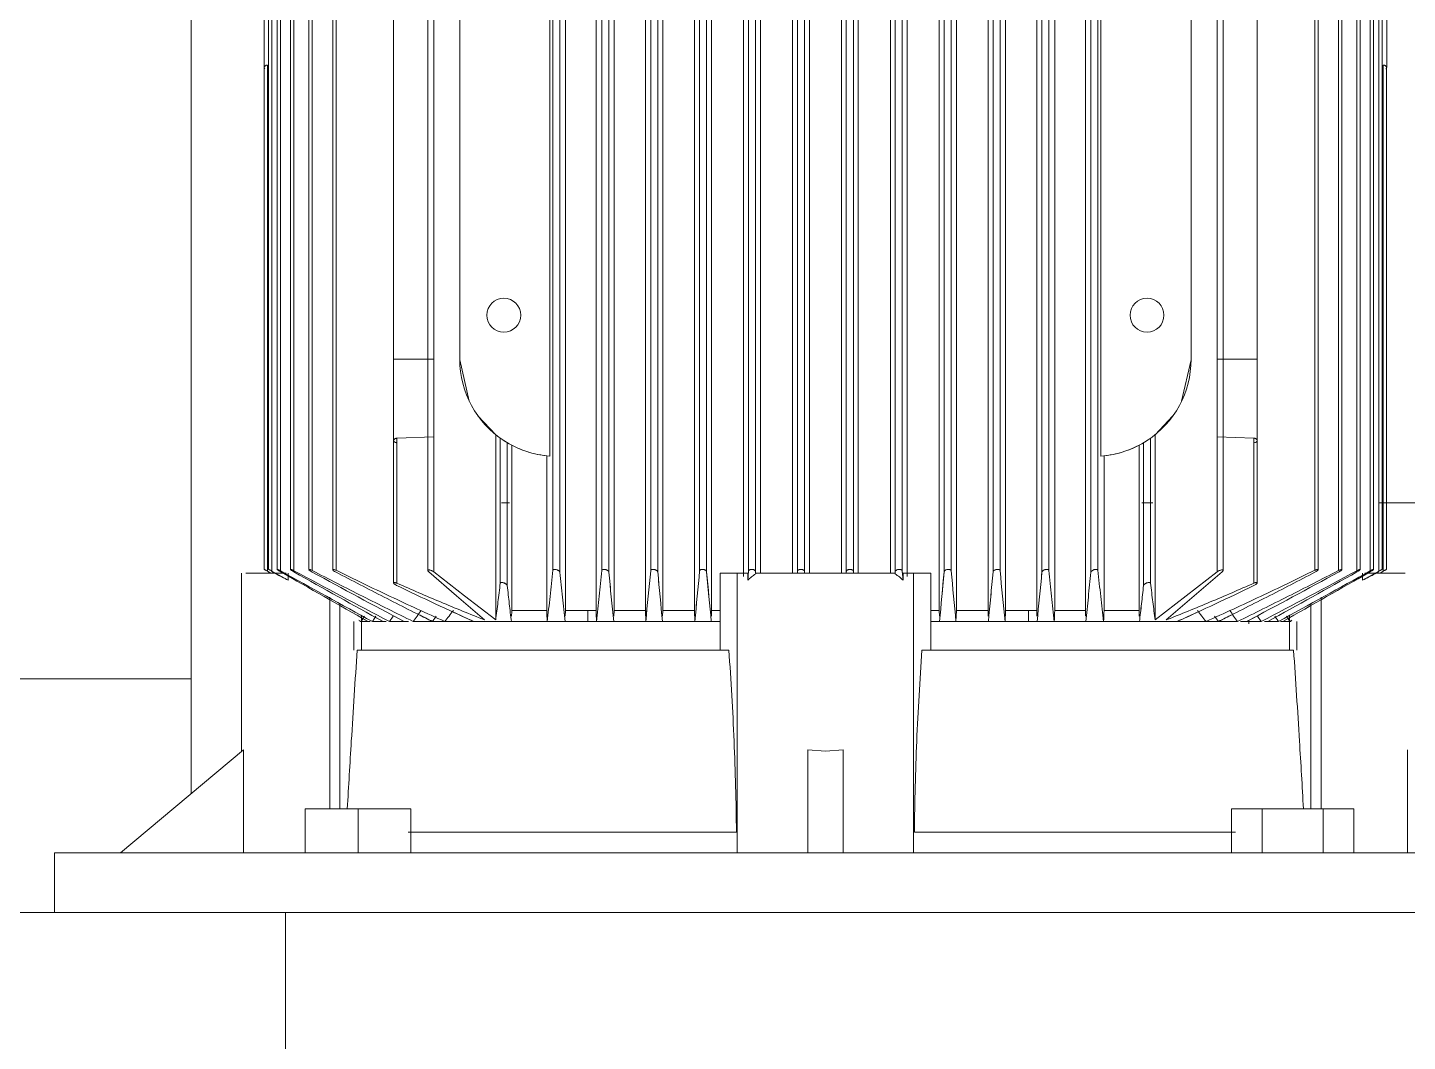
# Model space of a CAD drawing. Header units: millimetres. Extents: x -33493 to 146110, y 17338 to 47807.
# Drawn here: x 7037.2 to 7350.4, y 37835.7 to 38065.8 of the extents above; entities that cross this region are included whole.
import ezdxf

# ---------------------------------------------------------------- set-up
doc = ezdxf.new("R2010")
doc.units = ezdxf.units.MM
for name, color, linetype, lineweight in [('0-1', 7, 'Continuous', 5), ('A_--------_E-', 7, 'Continuous', 9), ('C-_SITE----_E', 7, 'Continuous', 9)]:
    doc.layers.add(name, color=color, linetype=linetype, lineweight=lineweight)
for name, color, linetype, lineweight, true_color in [('A-_DOOR----_E-1', 6, 'Continuous', 9, 0xff00ff), ('A-_WALL----_E-1', 6, 'Continuous', 9, 0xff00ff), ('C-_SITE----_E-1', 6, 'Continuous', 9, 0xff00ff)]:
    doc.layers.add(name, color=color, linetype=linetype, lineweight=lineweight, true_color=true_color)

# ---------------------------------------------------------------- blocks, each defined once
blk = doc.blocks.new('1599_DB_P_S_BLK2 23 0814_rvt-1-DOOR _ WINDOW SCHEDULE - ELEVATION 3 Copy 1')
at = {"layer": 'A_--------_E-', "color": 8}
for p, q in [((7091.86, 37942.83), (7091.86, 38186)), ((7092.62, 37942.46), (7092.62, 38186)), ((7093.84, 37942.82), (7093.84, 38186)), ((7094.6, 37942.5), (7094.6, 38186)), ((7096.87, 37942.81), (7096.87, 38186)), ((7097.62, 37942.54), (7097.62, 38186)), ((7101.02, 37942.8), (7101.02, 38186)), ((7101.78, 38186), (7101.78, 37942.58)), ((7106.44, 37942.78), (7106.44, 38186)), ((7107.2, 37942.62), (7107.2, 38186)), ((7128.01, 37942.59), (7128.01, 38186)), ((7129.35, 38186), (7129.35, 37942.28)), ((7156.41, 38186), (7156.41, 37942.62)), ((7158.01, 38186), (7158.01, 37942.17)), ((7159.25, 37933.5), (7159.25, 38186)), ((7166.22, 38186), (7166.22, 37933.5)), ((7167.51, 37942.58), (7167.51, 38186)), ((7169.11, 37942.22), (7169.11, 38186)), ((7170.29, 37933.5), (7170.29, 38186)), ((7177.39, 38186), (7177.39, 37933.5)), ((7178.61, 38186), (7178.61, 37942.54)), ((7180.21, 38186), (7180.21, 37942.26)), ((7181.35, 37933.5), (7181.35, 38186)), ((7188.54, 38186), (7188.54, 37933.5)), ((7189.71, 38186), (7189.71, 37942.5)), ((7191.31, 37942.3), (7191.31, 38186)), ((7192.43, 37933.5), (7192.43, 38186)), ((7199.67, 38186), (7199.67, 37941.24)), ((7200.81, 38186), (7200.81, 37942.46)), ((7202.41, 38186), (7202.41, 37942.34)), ((7203.52, 37941.88), (7203.52, 38186)), ((7210.79, 38186), (7210.79, 37942)), ((7211.91, 38186), (7211.91, 37942.42)), ((7213.51, 38186), (7213.51, 37942.38)), ((7214.62, 37942), (7214.62, 38186)), ((7221.9, 38186), (7221.9, 37942)), ((7223.01, 38186), (7223.01, 37942.38)), ((7224.61, 37942.42), (7224.61, 38186)), ((7225.73, 37942), (7225.73, 38186)), ((7233, 38186), (7233, 37941.88)), ((7234.11, 38186), (7234.11, 37942.34)), ((7235.71, 38186), (7235.71, 37942.46)), ((7236.85, 37941.24), (7236.85, 38186)), ((7244.09, 38186), (7244.09, 37933.5)), ((7245.21, 37942.3), (7245.21, 38186)), ((7246.81, 37942.5), (7246.81, 38186)), ((7247.99, 37933.5), (7247.99, 38186)), ((7255.17, 38186), (7255.17, 37933.5)), ((7256.31, 37942.26), (7256.31, 38186)), ((7257.91, 37942.54), (7257.91, 38186)), ((7259.14, 37933.5), (7259.14, 38186)), ((7266.23, 38186), (7266.23, 37933.5)), ((7267.41, 38186), (7267.41, 37942.22)), ((7269.01, 38186), (7269.01, 37942.58)), ((7270.31, 37933.5), (7270.31, 38186)), ((7277.28, 38186), (7277.28, 37933.5)), ((7278.51, 38186), (7278.51, 37942.17)), ((7280.11, 37942.62), (7280.11, 38186)), ((7307.18, 38186), (7307.18, 37942.28)), ((7308.51, 38186), (7308.51, 37942.59)), ((7329.33, 38186), (7329.33, 37942.62)), ((7330.08, 38186), (7330.08, 37942.78)), ((7334.74, 37942.58), (7334.74, 38186)), ((7335.5, 38186), (7335.5, 37942.8)), ((7338.9, 38186), (7338.9, 37942.54)), ((7339.66, 38186), (7339.66, 37942.81)), ((7341.93, 38186), (7341.93, 37942.5)), ((7342.69, 38186), (7342.69, 37942.82)), ((7343.91, 37942.46), (7343.91, 38186)), ((7344.66, 38186), (7344.66, 37942.83)), ((7155.73, 38161.45), (7155.73, 37968.55)), ((7280.8, 37968.55), (7280.8, 38161.45)), ((7120.26, 38139.5), (7120.26, 37990.5)), ((7135.26, 38139.5), (7135.26, 37990.5)), ((7301.26, 38139.5), (7301.26, 37990.5)), ((7316.26, 37990.5), (7316.26, 38139.5)), ((7090.86, 38056.68), (7090.86, 38069.23)), ((7345.66, 38069.23), (7345.66, 38056.68)), ((7090.86, 38062.3), (7090.86, 38056.68)), ((7345.66, 38056.68), (7345.66, 38062.3)), ((7091.64, 37942.42), (7091.64, 38057.27)), ((7344.88, 38057.27), (7344.88, 37942.42)), ((7090.88, 37942.83), (7090.88, 38056.68)), ((7090.88, 37942.83), (7090.88, 38056.68)), ((7345.64, 38056.68), (7345.64, 37942.83)), ((7345.64, 38056.68), (7345.64, 37942.83)), ((7120.26, 37990.5), (7120.26, 37972.06)), ((7129.35, 37990.5), (7120.26, 37990.5)), ((7135.27, 37990.36), (7137.41, 37981.03)), ((7301.26, 37990.37), (7299.12, 37981.03)), ((7307.18, 37990.5), (7316.26, 37990.5)), ((7316.26, 37972.06), (7316.26, 37990.5)), ((7139.4, 37977.68), (7143.42, 37973.4)), ((7297.07, 37977.58), (7293.1, 37973.4)), ((7120.26, 37968.55), (7120.26, 37973.45)), ((7129.36, 37972.93), (7121.02, 37972.61)), ((7143.42, 37973.4), (7143.42, 37931.37)), ((7143.94, 37972.99), (7143.42, 37973.4)), ((7293.1, 37973.4), (7292.59, 37972.99)), ((7293.1, 37973.4), (7293.1, 37931.37)), ((7315.5, 37972.61), (7307.16, 37972.93)), ((7316.26, 37973.45), (7316.26, 37968.55)), ((7120.26, 37939.77), (7120.26, 37972.06)), ((7120.26, 37972.06), (7120.26, 37968.55)), ((7121.02, 37972.61), (7121.02, 37939.7)), ((7144.46, 37939.7), (7144.46, 37972.61)), ((7146.06, 37971.56), (7146.06, 37939.15)), ((7147.08, 37933.5), (7147.08, 37971)), ((7289.45, 37971), (7289.45, 37933.5)), ((7290.46, 37971.56), (7290.46, 37939.15)), ((7292.06, 37972.61), (7292.06, 37939.7)), ((7315.5, 37939.7), (7315.5, 37972.61)), ((7316.26, 37972.06), (7316.26, 37939.78)), ((7316.26, 37968.55), (7316.26, 37972.06)), ((7155.02, 37968.61), (7155.02, 37933.5)), ((7281.51, 37933.5), (7281.51, 37968.61)), ((7085.76, 37901.58), (7085.76, 37942)), ((7086.68, 37942), (7093.51, 37942)), ((7093.51, 37942), (7090.42, 37942)), ((7092.3, 37942), (7091.97, 37942.19)), ((7091.97, 37942.19), (7092.3, 37942)), ((7092.37, 37942), (7092.01, 37942.21)), ((7092.3, 37942), (7095.84, 37942)), ((7095.84, 37942), (7092.37, 37942)), ((7092.62, 37942.46), (7096.34, 37940.35)), ((7093.51, 37942), (7093.51, 37941.83)), ((7093.51, 37942), (7095.84, 37942)), ((7096.34, 37940.35), (7094.48, 37941.4)), ((7094.6, 37942.3), (7097.37, 37940.72)), ((7096.34, 37942), (7096.34, 37940.35)), ((7096.34, 37940.35), (7096.34, 37942)), ((7191.83, 37936.64), (7191.31, 37942.3)), ((7198.26, 37942), (7194.37, 37942)), ((7194.37, 37942), (7194.37, 37924.5)), ((7198.26, 37878.7), (7198.26, 37942)), ((7198.26, 37942), (7200.62, 37942)), ((7198.26, 37878.7), (7198.26, 37942)), ((7198.26, 37942), (7198.26, 37880.09)), ((7200.62, 37940.35), (7200.81, 37942.46)), ((7200.62, 37942), (7200.62, 37940.35)), ((7200.81, 37942.46), (7200.72, 37941.4)), ((7202.46, 37941.83), (7202.46, 37942)), ((7202.46, 37942), (7234.07, 37942)), ((7203.39, 37942), (7205.93, 37942)), ((7230.6, 37942), (7233.13, 37942)), ((7234.07, 37942), (7234.07, 37941.83)), ((7235.71, 37942.46), (7235.91, 37940.35)), ((7235.81, 37941.4), (7235.71, 37942.46)), ((7235.91, 37940.35), (7235.91, 37942)), ((7235.91, 37942), (7238.26, 37942)), ((7238.26, 37942), (7238.26, 37878.7)), ((7238.26, 37942), (7238.26, 37878.7)), ((7242.16, 37942), (7238.26, 37942)), ((7238.26, 37880.09), (7238.26, 37942)), ((7242.16, 37924.5), (7242.16, 37942)), ((7245.21, 37942.3), (7244.69, 37936.64)), ((7339.16, 37940.72), (7341.93, 37942.3)), ((7340.18, 37940.35), (7343.91, 37942.46)), ((7340.18, 37940.35), (7340.18, 37942)), ((7340.18, 37940.35), (7340.18, 37942)), ((7342.04, 37941.4), (7340.18, 37940.35)), ((7344.23, 37942), (7340.68, 37942)), ((7344.15, 37942), (7340.68, 37942)), ((7340.68, 37942), (7343.02, 37942)), ((7343.02, 37942), (7343.02, 37941.83)), ((7349.85, 37942), (7343.02, 37942)), ((7343.02, 37942), (7346.1, 37942)), ((7344.52, 37942.21), (7344.15, 37942)), ((7344.55, 37942.19), (7344.23, 37942)), ((7344.55, 37942.19), (7344.23, 37942)), ((7105.76, 37936.53), (7105.76, 37888.5)), ((7330.76, 37888.5), (7330.76, 37936.53)), ((7108.06, 37935.06), (7108.06, 37888.5)), ((7112.53, 37932.09), (7114.45, 37931)), ((7112.88, 37931), (7113.64, 37932.25)), ((7112.94, 37932.38), (7112.94, 37930.39)), ((7115.45, 37931), (7116.24, 37932.25)), ((7119.34, 37931), (7120.17, 37932.25)), ((7120.21, 37932.3), (7122.66, 37931)), ((7129.94, 37932.25), (7129.07, 37931)), ((7129.07, 37931), (7129.94, 37932.25)), ((7155.02, 37933.5), (7147.08, 37933.5)), ((7159.25, 37933.5), (7159.2, 37932.25)), ((7159.2, 37932.25), (7159.25, 37933.5)), ((7166.22, 37933.5), (7159.25, 37933.5)), ((7170.29, 37933.5), (7170.25, 37932.25)), ((7170.25, 37932.25), (7170.29, 37933.5)), ((7177.39, 37933.5), (7170.29, 37933.5)), ((7177.48, 37931), (7177.39, 37933.5)), ((7177.39, 37933.5), (7177.48, 37931)), ((7181.35, 37933.5), (7181.31, 37932.25)), ((7181.31, 37932.25), (7181.35, 37933.5)), ((7188.54, 37933.5), (7181.35, 37933.5)), ((7188.62, 37931), (7188.54, 37933.5)), ((7188.54, 37933.5), (7188.62, 37931)), ((7192.43, 37933.5), (7192.39, 37932.25)), ((7192.43, 37933.5), (7192.39, 37932.25)), ((7194.36, 37933.5), (7192.43, 37933.5)), ((7244.09, 37933.5), (7242.16, 37933.5)), ((7244.09, 37933.5), (7244.13, 37932.25)), ((7244.13, 37932.25), (7244.09, 37933.5)), ((7247.9, 37931), (7247.99, 37933.5)), ((7247.99, 37933.5), (7247.9, 37931)), ((7255.17, 37933.5), (7247.99, 37933.5)), ((7255.17, 37933.5), (7255.21, 37932.25)), ((7255.21, 37932.25), (7255.17, 37933.5)), ((7259.05, 37931), (7259.14, 37933.5)), ((7259.14, 37933.5), (7259.05, 37931)), ((7266.23, 37933.5), (7259.14, 37933.5)), ((7266.23, 37933.5), (7266.28, 37932.25)), ((7266.28, 37932.25), (7266.23, 37933.5)), ((7277.28, 37933.5), (7270.31, 37933.5)), ((7277.28, 37933.5), (7277.32, 37932.25)), ((7277.32, 37932.25), (7277.28, 37933.5)), ((7289.45, 37933.5), (7281.51, 37933.5)), ((7307.46, 37931), (7306.59, 37932.25)), ((7306.59, 37932.25), (7307.46, 37931)), ((7313.86, 37931), (7316.32, 37932.3)), ((7316.35, 37932.25), (7317.18, 37931)), ((7320.28, 37932.25), (7321.07, 37931)), ((7322.08, 37931), (7323.99, 37932.09)), ((7322.88, 37932.25), (7323.65, 37931)), ((7323.59, 37930.39), (7323.59, 37932.38)), ((7328.46, 37888.5), (7328.46, 37935.06)), ((7111.26, 37924.5), (7111.26, 37931)), ((7112.36, 37931.29), (7112.88, 37931)), ((7112.88, 37931), (7112.36, 37931.29)), ((7112.88, 37931), (7112.57, 37931)), ((7114.45, 37931), (7112.88, 37931)), ((7112.88, 37931), (7114.45, 37931)), ((7112.94, 37931.95), (7112.94, 37924.5)), ((7114.93, 37931), (7114.45, 37931)), ((7117.86, 37931), (7115.45, 37931)), ((7116.08, 37931.99), (7117.86, 37931)), ((7116.59, 37931), (7117.86, 37931)), ((7118.58, 37931), (7117.86, 37931)), ((7122.66, 37931), (7119.34, 37931)), ((7120.93, 37931), (7122.66, 37931)), ((7123.67, 37931), (7122.66, 37931)), ((7129.07, 37931), (7124.72, 37931)), ((7131.88, 37931), (7129.07, 37931)), ((7130.45, 37931), (7131.88, 37931)), ((7138.47, 37931), (7131.88, 37931)), ((7146.98, 37931), (7138.47, 37931)), ((7155.12, 37931), (7146.98, 37931)), ((7159.16, 37931), (7155.12, 37931)), ((7166.31, 37931), (7159.16, 37931)), ((7170.21, 37931), (7166.31, 37931)), ((7177.48, 37931), (7170.21, 37931)), ((7181.27, 37931), (7177.48, 37931)), ((7188.62, 37931), (7181.27, 37931)), ((7192.35, 37931), (7188.62, 37931)), ((7188.62, 37931), (7192.35, 37931)), ((7194.36, 37931), (7192.35, 37931)), ((7244.17, 37931), (7242.16, 37931)), ((7244.17, 37931), (7247.9, 37931)), ((7247.9, 37931), (7244.17, 37931)), ((7255.25, 37931), (7247.9, 37931)), ((7255.25, 37931), (7259.05, 37931)), ((7266.32, 37931), (7259.05, 37931)), ((7266.32, 37931), (7270.21, 37931)), ((7277.37, 37931), (7270.21, 37931)), ((7277.37, 37931), (7281.4, 37931)), ((7289.55, 37931), (7281.4, 37931)), ((7289.55, 37931), (7298.06, 37931)), ((7304.65, 37931), (7298.06, 37931)), ((7304.65, 37931), (7307.46, 37931)), ((7306.07, 37931), (7304.65, 37931)), ((7311.8, 37931), (7307.46, 37931)), ((7312.5, 37931), (7313.86, 37931)), ((7312.85, 37931), (7312.5, 37931)), ((7317.18, 37931), (7313.86, 37931)), ((7313.86, 37931), (7315.59, 37931)), ((7317.94, 37931), (7318.66, 37931)), ((7318.66, 37931), (7320.45, 37931.99)), ((7321.07, 37931), (7318.66, 37931)), ((7318.66, 37931), (7319.94, 37931)), ((7321.59, 37931), (7322.08, 37931)), ((7323.65, 37931), (7322.08, 37931)), ((7322.08, 37931), (7323.65, 37931)), ((7323.59, 37931.95), (7323.59, 37924.5)), ((7324.16, 37931.29), (7323.65, 37931)), ((7323.65, 37931), (7324.16, 37931.29)), ((7323.65, 37931), (7323.96, 37931)), ((7325.26, 37931), (7325.26, 37924.5)), ((7196.34, 37924.5), (7112, 37924.5)), ((7324.53, 37924.5), (7240.18, 37924.5)), ((7058.26, 37878.5), (7086.17, 37901.91)), ((7086.17, 37901.91), (7086.17, 37878.5)), ((7214.26, 37878.5), (7214.26, 37901.91)), ((7222.26, 37878.5), (7222.26, 37901.91)), ((7350.36, 37901.91), (7350.36, 37878.5)), ((7100.2, 37878.5), (7100.2, 37888.5)), ((7100.2, 37888.5), (7112.2, 37888.5)), ((7112.2, 37888.5), (7112.2, 37878.5)), ((7112.2, 37888.5), (7124.2, 37888.5)), ((7124.2, 37888.5), (7124.2, 37878.5)), ((7310.47, 37888.5), (7310.47, 37878.5)), ((7310.47, 37888.5), (7317.4, 37888.5)), ((7317.4, 37888.5), (7317.4, 37878.5)), ((7317.4, 37888.5), (7331.26, 37888.5)), ((7331.26, 37878.5), (7331.26, 37888.5)), ((7331.26, 37888.5), (7338.18, 37888.5)), ((7338.18, 37888.5), (7338.18, 37878.5)), ((7198.06, 37883.24), (7123.55, 37883.24)), ((7311.31, 37883.24), (7238.46, 37883.24)), ((7218.26, 37878.5), (7043.26, 37878.5)), ((7043.26, 37865), (7043.26, 37878.5)), ((7393.26, 37878.5), (7218.26, 37878.5))]:
    blk.add_line(p, q, dxfattribs=at)
at = {"layer": 'A_--------_E-', "color": 8, "flags": 128}
for points in [[(7091.64, 37942.42), (7092.01, 37942.21), (7092.37, 37942)], [(7093.51, 37941.83), (7093.06, 37942.08), (7092.62, 37942.34)], [(7140.89, 37931.37), (7134.55, 37936.83), (7128.22, 37942.28)], [(7129.35, 37942.28), (7136.38, 37936.83), (7143.42, 37931.37)], [(7202.41, 37942.34), (7202.43, 37942.08), (7202.46, 37941.83)], [(7211.87, 37942), (7211.89, 37942.21), (7211.91, 37942.42)], [(7213.51, 37942.38), (7213.53, 37942.19), (7213.55, 37942)], [(7222.98, 37942), (7223, 37942.19), (7223.01, 37942.38)], [(7224.61, 37942.42), (7224.63, 37942.21), (7224.65, 37942)], [(7234.07, 37941.83), (7234.09, 37942.08), (7234.11, 37942.34)], [(7293.1, 37931.37), (7300.14, 37936.83), (7307.18, 37942.28)], [(7308.31, 37942.28), (7301.97, 37936.83), (7295.63, 37931.37)], [(7343.91, 37942.34), (7343.46, 37942.08), (7343.02, 37941.83)], [(7344.15, 37942), (7344.52, 37942.21), (7344.88, 37942.42)], [(7222.26, 37901.91), (7218.26, 37901.58), (7214.26, 37901.91)]]:
    blk.add_lwpolyline(points, dxfattribs=at)
at = {"layer": 'A_--------_E-', "color": 8}
for centre, radius, start, end in [((7145.26, 38000.5), 3.85, 90, 270), ((7145.26, 38000.5), 3.85, 270, 90), ((7291.26, 38000.5), 3.85, 90, 270), ((7291.26, 38000.5), 3.85, 270, 90), ((7157.26, 37990.5), 22, 180, 236.9443), ((7279.26, 37990.5), 22, 303.0557, 0), ((7157.26, 37990.5), 22, 236.9443, 266.0029), ((7279.26, 37990.5), 22, 273.9971, 303.0557)]:
    blk.add_arc(centre, radius, start, end, dxfattribs=at)
for centre, major_axis, ratio, start_param, end_param in [((8714.98, 40864.22), (0, 3342.06), 0.99863, 2.634643, 2.641776), ((12026.13, 46607.69), (0, 9973.76), 0.99863, 2.623608, 2.625901), ((7994.29, 39608.44), (0, 1892.47), 0.99863, 2.647244, 2.660253), ((9085.58, 41501.89), (0, 4078.46), 0.99863, 2.631685, 2.637368), ((8131.76, 39839.85), (0, 2159.81), 0.99863, 2.643742, 2.654727), ((7223.09, 39839.85), (0, 2159.81), 0.052336, 2.643742, 2.654727), ((7223.09, 39839.85), (0, 2159.81), 0.052336, 2.643742, 2.649234), ((7131.62, 39608.44), (0, 1892.47), 0.052336, 3.622932, 3.635942), ((7284.4, 41501.89), (0, 4078.46), 0.052336, 2.631685, 2.637368), ((7284.4, 41501.89), (0, 4078.46), 0.052336, 2.631685, 2.634527), ((7104.79, 40864.22), (0, 3342.06), 0.052336, 3.641409, 3.648542), ((7449.76, 46607.69), (0, 9973.76), 0.052336, 2.623608, 2.625901), ((6986.76, 46607.69), (0, 9973.76), 0.052336, 3.657285, 3.659577), ((7331.73, 40864.22), (0, 3342.06), 0.052336, 2.634643, 2.641776), ((7152.13, 41501.89), (0, 4078.46), 0.052336, 3.645817, 3.651501), ((7152.13, 41501.89), (0, 4078.46), 0.052336, 3.648659, 3.651501), ((7304.9, 39608.44), (0, 1892.47), 0.052336, 2.647244, 2.660253), ((7213.43, 39839.85), (0, 2159.81), 0.052336, 3.628458, 3.639444), ((7213.43, 39839.85), (0, 2159.81), 0.052336, 3.633951, 3.639444), ((6304.76, 39839.85), (0, 2159.81), 0.99863, 3.628458, 3.639444), ((6442.23, 39608.44), (0, 1892.47), 0.99863, 3.622932, 3.635942), ((5350.94, 41501.89), (0, 4078.46), 0.99863, 3.645817, 3.651501), ((5721.54, 40864.22), (0, 3342.06), 0.99863, 3.641409, 3.648542), ((2410.39, 46607.69), (0, 9973.76), 0.99863, 3.657285, 3.659577), ((7131.62, 39608.44), (0, 1892.47), 0.052336, 3.622932, 3.629437), ((7104.79, 40864.22), (0, 3342.06), 0.052336, 3.641409, 3.644976), ((7331.73, 40864.22), (0, 3342.06), 0.052336, 2.638209, 2.641776), ((7304.9, 39608.44), (0, 1892.47), 0.052336, 2.653748, 2.660253), ((8062.96, 37265.95), (0, 1151.09), 0.99863, 0.952157, 0.954821), ((7669.99, 37514.02), (0, 681.35), 0.99863, 0.907571, 0.912218), ((7176.02, 37503.96), (0, 700.19), 0.052336, 0.910356, 0.912613), ((7176.02, 37503.96), (0, 700.19), 0.052336, 0.910356, 0.912613), ((7126.92, 37514.02), (0, 681.35), 0.052336, 5.370967, 5.375615), ((7126.92, 37514.02), (0, 681.35), 0.052336, 5.370967, 5.375615), ((7117.14, 37265.95), (0, 1151.09), 0.052336, 5.328365, 5.331028), ((7117.14, 37265.95), (0, 1151.09), 0.052336, 5.328365, 5.331028), ((7319.38, 37265.95), (0, 1151.09), 0.052336, 0.952157, 0.954821), ((7319.38, 37265.95), (0, 1151.09), 0.052336, 0.952157, 0.954821), ((7309.61, 37514.02), (0, 681.35), 0.052336, 0.907571, 0.912218), ((7309.61, 37514.02), (0, 681.35), 0.052336, 0.907571, 0.912218), ((7260.51, 37503.96), (0, 700.19), 0.052336, 5.370572, 5.372829), ((7260.51, 37503.96), (0, 700.19), 0.052336, 5.370572, 5.372829), ((6766.53, 37514.02), (0, 681.35), 0.99863, 5.370967, 5.375615), ((6373.56, 37265.95), (0, 1151.09), 0.99863, 5.328365, 5.331028)]:
    blk.add_ellipse(centre, major_axis=major_axis, ratio=ratio, start_param=start_param, end_param=end_param, dxfattribs=at)
for points, knots in [([(7091.64, 38057.27), (7091.57, 38057.27), (7091.44, 38057.25), (7091.24, 38057.18), (7091.04, 38057.04), (7090.91, 38056.86), (7090.88, 38056.73), (7090.88, 38056.68)], [0, 0, 0, 0, 0.15, 0.3, 0.5, 0.8, 1, 1, 1, 1]), ([(7345.64, 38056.68), (7345.64, 38056.73), (7345.62, 38056.84), (7345.53, 38056.98), (7345.41, 38057.09), (7345.26, 38057.18), (7345.09, 38057.25), (7344.95, 38057.27), (7344.88, 38057.27)], [0, 0, 0, 0, 0.2, 0.4, 0.55, 0.7, 0.85, 1, 1, 1, 1]), ([(7091.04, 38056.38), (7091.01, 38056.41), (7090.92, 38056.5), (7090.88, 38056.61), (7090.88, 38056.68)], [0.55, 0.55, 0.55, 0.55, 0.7, 1, 1, 1, 1]), ([(7345.45, 38057.06), (7345.52, 38056.99), (7345.61, 38056.86), (7345.64, 38056.73), (7345.64, 38056.68)], [0.5, 0.5, 0.5, 0.5, 0.8, 1, 1, 1, 1]), ([(7345.48, 38056.38), (7345.52, 38056.41), (7345.61, 38056.5), (7345.64, 38056.61), (7345.64, 38056.68)], [0.55, 0.55, 0.55, 0.55, 0.7, 1, 1, 1, 1]), ([(7121.02, 37972.61), (7120.95, 37972.6), (7120.82, 37972.59), (7120.63, 37972.52), (7120.48, 37972.44), (7120.31, 37972.28), (7120.26, 37972.15), (7120.26, 37972.06)], [0, 0, 0, 0, 0.15, 0.3, 0.475, 0.625, 1, 1, 1, 1]), ([(7120.26, 37972.06), (7120.26, 37972.01), (7120.28, 37971.92), (7120.37, 37971.8), (7120.5, 37971.7), (7120.64, 37971.63), (7120.82, 37971.58), (7120.95, 37971.57), (7121.02, 37971.56)], [0, 0, 0, 0, 0.2, 0.4, 0.55, 0.7, 0.85, 1, 1, 1, 1]), ([(7316.26, 37972.06), (7316.26, 37972.11), (7316.24, 37972.21), (7316.15, 37972.34), (7316.03, 37972.45), (7315.88, 37972.53), (7315.71, 37972.59), (7315.57, 37972.6), (7315.5, 37972.61)], [0, 0, 0, 0, 0.2, 0.4, 0.55, 0.7, 0.85, 1, 1, 1, 1]), ([(7315.5, 37971.56), (7315.57, 37971.57), (7315.7, 37971.58), (7315.92, 37971.64), (7316.09, 37971.73), (7316.23, 37971.88), (7316.26, 37971.99), (7316.26, 37972.06)], [0, 0, 0, 0, 0.15, 0.3, 0.55, 0.7, 1, 1, 1, 1]), ([(7091, 37942.76), (7090.95, 37942.79), (7090.89, 37942.82), (7090.88, 37942.84), (7090.9, 37942.83), (7090.97, 37942.79), (7091.07, 37942.74), (7091.19, 37942.67), (7091.38, 37942.57), (7091.53, 37942.48), (7091.64, 37942.42)], [0.3333333, 0.3333333, 0.3333333, 0.3333333, 0.4444444, 0.5138889, 0.5833333, 0.6527778, 0.7222222, 0.7916667, 0.8611111, 1, 1, 1, 1]), ([(7090.99, 37942.78), (7090.95, 37942.81), (7090.89, 37942.84), (7090.88, 37942.84), (7090.91, 37942.82), (7090.95, 37942.79), (7090.98, 37942.77)], [0.3333333, 0.3333333, 0.3333333, 0.3333333, 0.4444444, 0.5138889, 0.5833333, 0.6527778, 0.6527778, 0.6527778, 0.6527778]), ([(7091.86, 37942.83), (7091.86, 37942.84), (7091.88, 37942.84), (7091.95, 37942.81), (7092.04, 37942.77), (7092.17, 37942.71), (7092.36, 37942.61), (7092.51, 37942.52), (7092.62, 37942.46)], [0.5138889, 0.5138889, 0.5138889, 0.5138889, 0.5833333, 0.6527778, 0.7222222, 0.7916667, 0.8611111, 1, 1, 1, 1]), ([(7093.84, 37942.83), (7093.84, 37942.83), (7093.85, 37942.84), (7093.92, 37942.83), (7094.02, 37942.79), (7094.14, 37942.74), (7094.33, 37942.64), (7094.49, 37942.56), (7094.6, 37942.5)], [0.5138889, 0.5138889, 0.5138889, 0.5138889, 0.5833333, 0.6527778, 0.7222222, 0.7916667, 0.8611111, 1, 1, 1, 1]), ([(7096.87, 37942.81), (7096.87, 37942.82), (7096.88, 37942.84), (7096.94, 37942.84), (7097.04, 37942.81), (7097.16, 37942.76), (7097.36, 37942.68), (7097.51, 37942.6), (7097.62, 37942.54)], [0.5138889, 0.5138889, 0.5138889, 0.5138889, 0.5833333, 0.6527778, 0.7222222, 0.7916667, 0.8611111, 1, 1, 1, 1]), ([(7097.62, 37942.26), (7097.45, 37942.35), (7097.21, 37942.5), (7096.98, 37942.68), (7096.91, 37942.74), (7096.89, 37942.77)], [0, 0, 0, 0, 0.2222222, 0.3333333, 0.4444444, 0.4444444, 0.4444444, 0.4444444]), ([(7101.02, 37942.8), (7101.02, 37942.81), (7101.04, 37942.83), (7101.09, 37942.84), (7101.19, 37942.82), (7101.31, 37942.79), (7101.51, 37942.71), (7101.67, 37942.64), (7101.78, 37942.58)], [0.5138889, 0.5138889, 0.5138889, 0.5138889, 0.5833333, 0.6527778, 0.7222222, 0.7916667, 0.8611111, 1, 1, 1, 1]), ([(7101.78, 37942.22), (7101.61, 37942.31), (7101.37, 37942.46), (7101.14, 37942.64), (7101.07, 37942.71), (7101.04, 37942.75)], [0, 0, 0, 0, 0.2222222, 0.3333333, 0.4444444, 0.4444444, 0.4444444, 0.4444444]), ([(7107.2, 37942.17), (7107.11, 37942.22), (7106.95, 37942.31), (7106.73, 37942.46), (7106.56, 37942.6), (7106.46, 37942.71), (7106.43, 37942.78), (7106.45, 37942.82), (7106.51, 37942.84), (7106.6, 37942.83), (7106.72, 37942.81), (7106.93, 37942.74), (7107.09, 37942.67), (7107.2, 37942.62)], [0, 0, 0, 0, 0.111111, 0.222222, 0.333333, 0.444444, 0.513889, 0.583333, 0.652778, 0.722222, 0.791667, 0.861111, 1, 1, 1, 1]), ([(7128.04, 37942.66), (7128.06, 37942.68), (7128.12, 37942.72), (7128.27, 37942.72), (7128.42, 37942.71), (7128.58, 37942.67), (7128.75, 37942.61), (7128.92, 37942.54), (7129.13, 37942.43), (7129.27, 37942.35), (7129.35, 37942.28)], [0.3333333, 0.3333333, 0.3333333, 0.3333333, 0.4444444, 0.5138889, 0.5833333, 0.6527778, 0.7222222, 0.7916667, 0.8611111, 1, 1, 1, 1]), ([(7156.41, 37942.62), (7156.42, 37942.66), (7156.46, 37942.74), (7156.61, 37942.82), (7156.82, 37942.84), (7157.07, 37942.82), (7157.28, 37942.76), (7157.47, 37942.69), (7157.62, 37942.61), (7157.75, 37942.53), (7157.86, 37942.44), (7157.97, 37942.32), (7158, 37942.23), (7158.01, 37942.17)], [0, 0, 0, 0, 0.111111, 0.222222, 0.333333, 0.416667, 0.513889, 0.583333, 0.652778, 0.722222, 0.791667, 0.861111, 1, 1, 1, 1]), ([(7167.51, 37942.58), (7167.52, 37942.63), (7167.55, 37942.71), (7167.7, 37942.8), (7167.91, 37942.84), (7168.16, 37942.83), (7168.37, 37942.79), (7168.56, 37942.72), (7168.72, 37942.65), (7168.85, 37942.57), (7168.96, 37942.48), (7169.07, 37942.36), (7169.1, 37942.27), (7169.11, 37942.22)], [0, 0, 0, 0, 0.111111, 0.222222, 0.333333, 0.416667, 0.513889, 0.583333, 0.652778, 0.722222, 0.791667, 0.861111, 1, 1, 1, 1]), ([(7178.61, 37942.54), (7178.62, 37942.59), (7178.65, 37942.67), (7178.8, 37942.78), (7179, 37942.83), (7179.25, 37942.84), (7179.46, 37942.81), (7179.66, 37942.75), (7179.81, 37942.69), (7179.95, 37942.61), (7180.06, 37942.53), (7180.17, 37942.41), (7180.2, 37942.32), (7180.21, 37942.26)], [0, 0, 0, 0, 0.111111, 0.222222, 0.333333, 0.416667, 0.513889, 0.583333, 0.652778, 0.722222, 0.791667, 0.861111, 1, 1, 1, 1]), ([(7189.71, 37942.5), (7189.72, 37942.55), (7189.75, 37942.64), (7189.89, 37942.75), (7190.11, 37942.83), (7190.36, 37942.84), (7190.58, 37942.82), (7190.75, 37942.78), (7190.91, 37942.72), (7191.05, 37942.65), (7191.16, 37942.57), (7191.27, 37942.45), (7191.3, 37942.36), (7191.31, 37942.3)], [0, 0, 0, 0, 0.111111, 0.222222, 0.333333, 0.444444, 0.513889, 0.583333, 0.652778, 0.722222, 0.791667, 0.861111, 1, 1, 1, 1]), ([(7200.81, 37942.46), (7200.82, 37942.51), (7200.85, 37942.6), (7200.99, 37942.72), (7201.2, 37942.81), (7201.45, 37942.84), (7201.67, 37942.83), (7201.84, 37942.8), (7202.01, 37942.75), (7202.14, 37942.68), (7202.26, 37942.6), (7202.37, 37942.49), (7202.41, 37942.4), (7202.41, 37942.34)], [0, 0, 0, 0, 0.111111, 0.222222, 0.333333, 0.444444, 0.513889, 0.583333, 0.652778, 0.722222, 0.791667, 0.861111, 1, 1, 1, 1]), ([(7211.91, 37942.42), (7211.92, 37942.47), (7211.95, 37942.56), (7212.09, 37942.69), (7212.3, 37942.79), (7212.53, 37942.84), (7212.76, 37942.84), (7212.93, 37942.82), (7213.1, 37942.77), (7213.24, 37942.71), (7213.35, 37942.64), (7213.47, 37942.53), (7213.51, 37942.44), (7213.51, 37942.38)], [0, 0, 0, 0, 0.111111, 0.222222, 0.333333, 0.444444, 0.513889, 0.583333, 0.652778, 0.722222, 0.791667, 0.861111, 1, 1, 1, 1]), ([(7223.01, 37942.38), (7223.02, 37942.43), (7223.05, 37942.52), (7223.18, 37942.66), (7223.39, 37942.77), (7223.62, 37942.82), (7223.84, 37942.84), (7224.02, 37942.83), (7224.19, 37942.79), (7224.33, 37942.74), (7224.45, 37942.67), (7224.57, 37942.57), (7224.61, 37942.48), (7224.61, 37942.42)], [0, 0, 0, 0, 0.111111, 0.222222, 0.333333, 0.444444, 0.513889, 0.583333, 0.652778, 0.722222, 0.791667, 0.861111, 1, 1, 1, 1]), ([(7234.11, 37942.34), (7234.12, 37942.39), (7234.15, 37942.48), (7234.28, 37942.62), (7234.48, 37942.74), (7234.71, 37942.81), (7234.93, 37942.84), (7235.11, 37942.84), (7235.28, 37942.81), (7235.43, 37942.77), (7235.55, 37942.71), (7235.67, 37942.61), (7235.71, 37942.52), (7235.71, 37942.46)], [0, 0, 0, 0, 0.111111, 0.222222, 0.333333, 0.444444, 0.513889, 0.583333, 0.652778, 0.722222, 0.791667, 0.861111, 1, 1, 1, 1]), ([(7245.21, 37942.3), (7245.22, 37942.35), (7245.25, 37942.44), (7245.38, 37942.58), (7245.58, 37942.71), (7245.8, 37942.79), (7246.02, 37942.83), (7246.2, 37942.84), (7246.38, 37942.83), (7246.52, 37942.79), (7246.65, 37942.74), (7246.77, 37942.64), (7246.81, 37942.56), (7246.81, 37942.5)], [0, 0, 0, 0, 0.111111, 0.222222, 0.333333, 0.444444, 0.513889, 0.583333, 0.652778, 0.722222, 0.791667, 0.861111, 1, 1, 1, 1]), ([(7256.31, 37942.26), (7256.32, 37942.35), (7256.41, 37942.5), (7256.68, 37942.68), (7256.9, 37942.77), (7257.11, 37942.82), (7257.29, 37942.84), (7257.47, 37942.84), (7257.62, 37942.81), (7257.74, 37942.76), (7257.86, 37942.68), (7257.91, 37942.6), (7257.91, 37942.54)], [0, 0, 0, 0, 0.222222, 0.333333, 0.444444, 0.513889, 0.583333, 0.652778, 0.722222, 0.791667, 0.861111, 1, 1, 1, 1]), ([(7267.41, 37942.22), (7267.42, 37942.31), (7267.52, 37942.46), (7267.77, 37942.64), (7267.99, 37942.74), (7268.2, 37942.8), (7268.38, 37942.83), (7268.56, 37942.84), (7268.71, 37942.82), (7268.84, 37942.79), (7268.96, 37942.71), (7269.01, 37942.64), (7269.01, 37942.58)], [0, 0, 0, 0, 0.222222, 0.333333, 0.444444, 0.513889, 0.583333, 0.652778, 0.722222, 0.791667, 0.861111, 1, 1, 1, 1]), ([(7278.51, 37942.17), (7278.52, 37942.22), (7278.55, 37942.31), (7278.68, 37942.46), (7278.87, 37942.6), (7279.09, 37942.71), (7279.3, 37942.78), (7279.47, 37942.82), (7279.65, 37942.84), (7279.8, 37942.83), (7279.93, 37942.81), (7280.06, 37942.74), (7280.11, 37942.67), (7280.11, 37942.62)], [0, 0, 0, 0, 0.111111, 0.222222, 0.333333, 0.444444, 0.513889, 0.583333, 0.652778, 0.722222, 0.791667, 0.861111, 1, 1, 1, 1]), ([(7307.18, 37942.28), (7307.24, 37942.33), (7307.38, 37942.43), (7307.63, 37942.56), (7307.91, 37942.66), (7308.14, 37942.72), (7308.31, 37942.72), (7308.41, 37942.71), (7308.46, 37942.68), (7308.48, 37942.66)], [0, 0, 0, 0, 0.1111111, 0.2222222, 0.3333333, 0.4444444, 0.5138889, 0.5833333, 0.6527778, 0.6527778, 0.6527778, 0.6527778]), ([(7308.51, 37942.61), (7308.51, 37942.59), (7308.51, 37942.54), (7308.46, 37942.43), (7308.38, 37942.35), (7308.31, 37942.28)], [0.7222222, 0.7222222, 0.7222222, 0.7222222, 0.7916667, 0.8611111, 1, 1, 1, 1]), ([(7329.33, 37942.62), (7329.42, 37942.66), (7329.59, 37942.74), (7329.83, 37942.82), (7330, 37942.84), (7330.08, 37942.82), (7330.09, 37942.76), (7330.05, 37942.69), (7329.98, 37942.61), (7329.88, 37942.53), (7329.77, 37942.44), (7329.59, 37942.32), (7329.43, 37942.23), (7329.33, 37942.17)], [0, 0, 0, 0, 0.111111, 0.222222, 0.333333, 0.416667, 0.513889, 0.583333, 0.652778, 0.722222, 0.791667, 0.861111, 1, 1, 1, 1]), ([(7334.74, 37942.58), (7334.83, 37942.63), (7335, 37942.71), (7335.24, 37942.8), (7335.41, 37942.84), (7335.5, 37942.83), (7335.5, 37942.8), (7335.5, 37942.78)], [0, 0, 0, 0, 0.1111111, 0.2222222, 0.3333333, 0.4166667, 0.5138889, 0.5138889, 0.5138889, 0.5138889]), ([(7335.5, 37942.78), (7335.49, 37942.76), (7335.47, 37942.72), (7335.4, 37942.65), (7335.3, 37942.57), (7335.18, 37942.48), (7335, 37942.36), (7334.85, 37942.27), (7334.74, 37942.22)], [0.5138889, 0.5138889, 0.5138889, 0.5138889, 0.5833333, 0.6527778, 0.7222222, 0.7916667, 0.8611111, 1, 1, 1, 1]), ([(7338.9, 37942.54), (7338.99, 37942.59), (7339.16, 37942.67), (7339.39, 37942.78), (7339.56, 37942.83), (7339.65, 37942.84), (7339.66, 37942.82), (7339.65, 37942.8)], [0, 0, 0, 0, 0.1111111, 0.2222222, 0.3333333, 0.4166667, 0.5138889, 0.5138889, 0.5138889, 0.5138889]), ([(7339.65, 37942.8), (7339.65, 37942.79), (7339.63, 37942.75), (7339.56, 37942.69), (7339.46, 37942.61), (7339.34, 37942.53), (7339.16, 37942.41), (7339.01, 37942.32), (7338.9, 37942.26)], [0.5138889, 0.5138889, 0.5138889, 0.5138889, 0.5833333, 0.6527778, 0.7222222, 0.7916667, 0.8611111, 1, 1, 1, 1]), ([(7342.68, 37942.81), (7342.68, 37942.8), (7342.66, 37942.78), (7342.59, 37942.72), (7342.49, 37942.65), (7342.37, 37942.57), (7342.19, 37942.45), (7342.03, 37942.36), (7341.93, 37942.3)], [0.5138889, 0.5138889, 0.5138889, 0.5138889, 0.5833333, 0.6527778, 0.7222222, 0.7916667, 0.8611111, 1, 1, 1, 1]), ([(7344.88, 37942.42), (7344.97, 37942.47), (7345.13, 37942.56), (7345.36, 37942.69), (7345.54, 37942.79), (7345.63, 37942.84), (7345.65, 37942.84), (7345.62, 37942.82), (7345.57, 37942.79), (7345.54, 37942.77)], [0, 0, 0, 0, 0.1111111, 0.2222222, 0.3333333, 0.4444444, 0.5138889, 0.5833333, 0.6527778, 0.6527778, 0.6527778, 0.6527778]), ([(7345.45, 37942.74), (7345.49, 37942.76), (7345.57, 37942.8), (7345.65, 37942.84), (7345.64, 37942.83), (7345.59, 37942.8), (7345.56, 37942.78)], [0.2777778, 0.2777778, 0.2777778, 0.2777778, 0.3611111, 0.4444444, 0.5555556, 0.6388889, 0.6388889, 0.6388889, 0.6388889]), ([(7121.02, 37939.15), (7120.97, 37939.18), (7120.86, 37939.23), (7120.68, 37939.34), (7120.53, 37939.44), (7120.41, 37939.54), (7120.34, 37939.63), (7120.27, 37939.71), (7120.25, 37939.79), (7120.3, 37939.84), (7120.38, 37939.87), (7120.5, 37939.87), (7120.66, 37939.83), (7120.85, 37939.77), (7120.96, 37939.73), (7121.02, 37939.7)], [0, 0, 0, 0, 0.0625, 0.125, 0.25, 0.3125, 0.375, 0.4375, 0.53125, 0.625, 0.6875, 0.765625, 0.875, 0.9375, 1, 1, 1, 1]), ([(7144.46, 37939.7), (7144.47, 37939.74), (7144.51, 37939.81), (7144.65, 37939.87), (7144.84, 37939.87), (7145.08, 37939.84), (7145.31, 37939.76), (7145.52, 37939.67), (7145.67, 37939.59), (7145.84, 37939.47), (7146, 37939.32), (7146.05, 37939.2), (7146.06, 37939.15)], [0, 0, 0, 0, 0.111111, 0.222222, 0.305556, 0.388889, 0.513889, 0.583333, 0.652778, 0.722222, 0.861111, 1, 1, 1, 1]), ([(7146.06, 37939.15), (7146.05, 37939.18), (7146.04, 37939.23), (7145.97, 37939.34), (7145.88, 37939.44), (7145.73, 37939.54), (7145.6, 37939.63), (7145.43, 37939.71), (7145.25, 37939.79), (7145.03, 37939.84), (7144.83, 37939.87), (7144.67, 37939.87), (7144.56, 37939.83), (7144.49, 37939.77), (7144.47, 37939.73), (7144.46, 37939.7)], [0, 0, 0, 0, 0.0625, 0.125, 0.25, 0.3125, 0.375, 0.4375, 0.53125, 0.625, 0.6875, 0.765625, 0.875, 0.9375, 1, 1, 1, 1]), ([(7290.46, 37939.15), (7290.47, 37939.18), (7290.49, 37939.23), (7290.55, 37939.34), (7290.65, 37939.44), (7290.79, 37939.54), (7290.93, 37939.63), (7291.09, 37939.71), (7291.28, 37939.79), (7291.5, 37939.84), (7291.69, 37939.87), (7291.85, 37939.87), (7291.96, 37939.83), (7292.03, 37939.77), (7292.05, 37939.73), (7292.06, 37939.7)], [0, 0, 0, 0, 0.0625, 0.125, 0.25, 0.3125, 0.375, 0.4375, 0.53125, 0.625, 0.6875, 0.765625, 0.875, 0.9375, 1, 1, 1, 1]), ([(7315.5, 37939.7), (7315.6, 37939.74), (7315.77, 37939.81), (7316, 37939.87), (7316.15, 37939.87), (7316.26, 37939.84), (7316.27, 37939.76), (7316.23, 37939.67), (7316.16, 37939.59), (7316.03, 37939.47), (7315.82, 37939.32), (7315.62, 37939.2), (7315.5, 37939.15)], [0, 0, 0, 0, 0.111111, 0.222222, 0.305556, 0.388889, 0.513889, 0.583333, 0.652778, 0.722222, 0.861111, 1, 1, 1, 1]), ([(7109.75, 37888.5), (7110.04, 37893.63), (7110.75, 37905.64), (7111.53, 37917.63), (7112, 37924.5)], [0.1274155, 0.1274155, 0.1274155, 0.1274155, 0.5, 1, 1, 1, 1]), ([(7324.53, 37924.5), (7325, 37917.64), (7325.77, 37905.64), (7326.48, 37893.63), (7326.77, 37888.5)], [0, 0, 0, 0, 0.5, 0.8725913, 0.8725913, 0.8725913, 0.8725913])]:
    blk.add_open_spline(points, degree=3, knots=knots, dxfattribs=at)
for points in [[(7090.88, 38056.68), (7090.88, 38056.73), (7090.91, 38056.84), (7090.97, 38056.94), (7091.01, 38056.99)], [(7090.88, 38056.68), (7090.88, 38056.63), (7090.9, 38056.54), (7090.97, 38056.45), (7091.01, 38056.41)], [(7345.64, 38056.68), (7345.64, 38056.63), (7345.62, 38056.54), (7345.56, 38056.45), (7345.51, 38056.41)], [(7145.26, 37972.06), (7145.19, 37972.11), (7145.11, 37972.16), (7145.04, 37972.21)], [(7145.59, 37971.85), (7145.49, 37971.92), (7145.38, 37971.99), (7145.26, 37972.06)], [(7147.08, 37971), (7147.86, 37970.59), (7148.67, 37970.23), (7149.49, 37969.92)], [(7287.04, 37969.92), (7287.86, 37970.23), (7288.66, 37970.59), (7289.45, 37971)], [(7291.26, 37972.06), (7291.19, 37972.01), (7291.11, 37971.96), (7291.04, 37971.92)], [(7291.49, 37972.21), (7291.41, 37972.16), (7291.34, 37972.11), (7291.26, 37972.06)], [(7150.9, 37969.44), (7152.22, 37969.04), (7153.59, 37968.77), (7155.02, 37968.61)], [(7281.51, 37968.61), (7282.93, 37968.77), (7284.3, 37969.04), (7285.62, 37969.44)], [(7096.34, 37940.35), (7095.85, 37940.61), (7094.88, 37941.11), (7093.96, 37941.59), (7093.51, 37941.83)], [(7094.6, 37942.3), (7094.51, 37942.35), (7094.35, 37942.44), (7094.13, 37942.58), (7093.95, 37942.71), (7093.88, 37942.77), (7093.86, 37942.79)], [(7101.78, 37942.58), (7105.58, 37940.61), (7113.21, 37936.71), (7120.88, 37932.89), (7124.72, 37931)], [(7107.2, 37942.62), (7111.28, 37940.61), (7119.47, 37936.67), (7127.73, 37932.87), (7131.88, 37931)], [(7129.07, 37931), (7125.41, 37932.83), (7118.1, 37936.52), (7110.83, 37940.28), (7107.2, 37942.17)], [(7128.22, 37942.28), (7128.16, 37942.33), (7128.07, 37942.43), (7128.02, 37942.52), (7128.02, 37942.55)], [(7155.12, 37931), (7155.34, 37932.87), (7155.77, 37936.67), (7156.2, 37940.61), (7156.41, 37942.62)], [(7158.01, 37942.17), (7158.2, 37940.28), (7158.58, 37936.52), (7158.97, 37932.83), (7159.16, 37931)], [(7158.58, 37936.54), (7158.39, 37938.4), (7158.2, 37940.28), (7158.01, 37942.17)], [(7166.31, 37931), (7166.51, 37932.89), (7166.91, 37936.71), (7167.31, 37940.61), (7167.51, 37942.58)], [(7202.46, 37941.83), (7202.11, 37941.59), (7201.45, 37941.11), (7200.88, 37940.61), (7200.62, 37940.35)], [(7234.07, 37941.83), (7234.42, 37941.59), (7235.07, 37941.11), (7235.64, 37940.61), (7235.91, 37940.35)], [(7269.01, 37942.58), (7269.21, 37940.61), (7269.61, 37936.71), (7270.01, 37932.89), (7270.21, 37931)], [(7277.37, 37931), (7277.56, 37932.83), (7277.94, 37936.52), (7278.32, 37940.28), (7278.51, 37942.17)], [(7278.51, 37942.17), (7278.32, 37940.28), (7278.13, 37938.4), (7277.94, 37936.54)], [(7280.11, 37942.62), (7280.32, 37940.61), (7280.75, 37936.67), (7281.19, 37932.87), (7281.4, 37931)], [(7304.65, 37931), (7308.79, 37932.87), (7317.05, 37936.67), (7325.24, 37940.61), (7329.33, 37942.62)], [(7329.33, 37942.17), (7325.7, 37940.28), (7318.43, 37936.52), (7311.12, 37932.83), (7307.46, 37931)], [(7311.8, 37931), (7315.65, 37932.89), (7323.31, 37936.71), (7330.94, 37940.61), (7334.74, 37942.58)], [(7343.02, 37941.83), (7342.57, 37941.59), (7341.64, 37941.11), (7340.67, 37940.61), (7340.18, 37940.35)], [(7341.93, 37942.5), (7342.01, 37942.55), (7342.18, 37942.64), (7342.42, 37942.75), (7342.6, 37942.83), (7342.66, 37942.84), (7342.68, 37942.83)], [(7343.91, 37942.46), (7343.99, 37942.51), (7344.16, 37942.6), (7344.39, 37942.72), (7344.57, 37942.81), (7344.64, 37942.83), (7344.65, 37942.84)], [(7121.02, 37939.7), (7124.3, 37938.25), (7130.9, 37935.4), (7137.55, 37932.69), (7140.89, 37931.37)], [(7138.47, 37931), (7135.54, 37932.32), (7129.71, 37935), (7123.91, 37937.75), (7121.02, 37939.15)], [(7143.42, 37931.37), (7143.6, 37932.69), (7143.95, 37935.4), (7144.29, 37938.25), (7144.46, 37939.7)], [(7146.06, 37939.15), (7146.21, 37937.75), (7146.52, 37935), (7146.82, 37932.32), (7146.98, 37931)], [(7289.55, 37931), (7289.7, 37932.32), (7290.01, 37935), (7290.31, 37937.75), (7290.46, 37939.15)], [(7290.73, 37939.5), (7290.65, 37939.44), (7290.59, 37939.38), (7290.54, 37939.32)], [(7292, 37939.8), (7291.96, 37939.83), (7291.91, 37939.85), (7291.85, 37939.86)], [(7292.06, 37939.7), (7292.23, 37938.25), (7292.58, 37935.4), (7292.93, 37932.69), (7293.1, 37931.37)], [(7295.63, 37931.37), (7298.97, 37932.69), (7305.62, 37935.4), (7312.22, 37938.25), (7315.5, 37939.7)], [(7315.5, 37939.15), (7312.61, 37937.75), (7306.81, 37935), (7300.98, 37932.32), (7298.06, 37931)], [(7155.77, 37936.7), (7155.55, 37934.77), (7155.34, 37932.87), (7155.12, 37931)], [(7166.91, 37936.73), (7166.71, 37934.8), (7166.51, 37932.89), (7166.31, 37931)], [(7270.21, 37931), (7270.01, 37932.89), (7269.81, 37934.8), (7269.61, 37936.73)], [(7281.4, 37931), (7281.19, 37932.87), (7280.97, 37934.77), (7280.76, 37936.7)], [(7125.86, 37932.61), (7126.93, 37932.07), (7128, 37931.53), (7129.07, 37931)], [(7133.6, 37933.22), (7135.22, 37932.47), (7136.84, 37931.73), (7138.47, 37931)], [(7146.98, 37931), (7146.82, 37932.32), (7146.67, 37933.66), (7146.52, 37935.02)], [(7290.01, 37935.02), (7289.85, 37933.66), (7289.7, 37932.32), (7289.55, 37931)], [(7298.06, 37931), (7299.68, 37931.73), (7301.3, 37932.47), (7302.92, 37933.22)], [(7307.46, 37931), (7308.53, 37931.53), (7309.6, 37932.07), (7310.66, 37932.61)], [(7196.34, 37924.5), (7196.85, 37917.64), (7197.64, 37903.89), (7198, 37890.13), (7198.06, 37883.24)], [(7238.46, 37883.24), (7238.52, 37890.13), (7238.88, 37903.89), (7239.68, 37917.63), (7240.18, 37924.5)], [(7198.26, 37880.09), (7198.26, 37879.87), (7198.26, 37879.47), (7198.26, 37879), (7198.26, 37878.78), (7198.26, 37878.7)], [(7198.26, 37878.7), (7198.26, 37878.78), (7198.26, 37879), (7198.26, 37879.31), (7198.26, 37879.49)], [(7238.26, 37878.7), (7238.26, 37878.78), (7238.26, 37879), (7238.26, 37879.47), (7238.26, 37879.87), (7238.26, 37880.09)], [(7238.26, 37879.49), (7238.26, 37879.31), (7238.26, 37879), (7238.26, 37878.78), (7238.26, 37878.7)]]:
    blk.add_open_spline(points, degree=3, dxfattribs=at)
blk = doc.blocks.new('BRC FENCE - BRC FENCE-6055382-DOOR _ WINDOW SCHEDULE - ELEVATION 3 Copy 1')
at = {"layer": 'C-_SITE----_E'}
h = blk.add_hatch(dxfattribs=at)
h.set_pattern_fill('FP_1', color=256, style=0, pattern_type=2)
h.set_pattern_definition([(0, (7725.12, 38217.9), (0, 150), []), (90, (7725.125, 38217.9), (-50, 3e-15), [])])
h.paths.add_polyline_path([(5746.69, 37865), (6052.31, 37865), (6052.2, 38469.18), (6054.94, 38482.14), (6053.54, 38621.66), (6052.2, 38628.23), (6052.2, 38715), (6792.2, 38715), (6790.86, 38621.66), (6789.46, 38618.66), (6790.09, 38479.14), (6792.2, 38461.75), (6792.31, 37865), (6802.97, 37865), (6810.12, 37872.76), (6810.12, 37881.99), (6913.11, 37935), (6942.98, 37935), (6942.98, 37920.53), (6849.98, 37872.66), (6851.3, 37865), (7043.26, 37865), (7043.26, 37878.5), (7058.26, 37878.5), (7074.27, 37891.93), (7074.27, 39250.7), (5746.69, 39246.13), (5746.69, 38321.9), (5770.71, 38307.74), (5770.18, 38250), (5746.69, 38250), (5746.69, 37897.25)])
h.paths.add_polyline_path([(9432.38, 37865), (9703.56, 37865), (9703.56, 39259.75), (8224.28, 39253.2), (8224.28, 38712), (8792.2, 38712), (8792.2, 38624.51), (8789.46, 38618.66), (8789.46, 38479.14), (8792.2, 38459.15), (8792.31, 37865), (9314.61, 37865)])
blk = doc.blocks.new('GATE - 1200L x 2200H - B3-MG01 2-5368641-DOOR _ WINDOW SCHEDULE - ELEVATION 3 Copy 1')
at = {"layer": 'A-_DOOR----_E-1'}
h = blk.add_hatch(dxfattribs=at)
h.set_pattern_fill('FP_3', color=256, style=0, pattern_type=2)
h.set_pattern_definition([(180, (9514.28, 37357.9), (2e-14, 150), []), (90, (9514.276, 37357.897), (50, -3e-15), [])])
h.paths.add_polyline_path([(7430.27, 37865), (7568.15, 37865), (7568.15, 37878.5), (7583.15, 37878.5), (7599.28, 37892.03), (7599.28, 39217.89), (7214.57, 39217.9), (7236.02, 39180.72), (7236.02, 39128.72), (7124.28, 39128.72), (7124.28, 38290.15), (7200.64, 38291.5), (7322.87, 38287.84), (7323.57, 38287.05), (7329.35, 38286.33), (7343.91, 38255.01), (7337.77, 38255.01), (7339.19, 38249.72), (7342.56, 38250.81), (7343.92, 38246.52), (7345.41, 38246.52), (7343.9, 38187.9), (7323.76, 38186.5), (7325.23, 38186), (7345.64, 38186), (7343.91, 37942.34), (7339.15, 37940.72), (7341.93, 37941.26), (7345.43, 37942), (7349.85, 37942), (7350.76, 37901.58), (7378.26, 37878.5), (7393.26, 37878.5), (7393.26, 37865)])
h.paths.add_polyline_path([(7261.25, 37878.5), (7238.26, 37880.09), (7238.99, 37878.5), (7257.46, 37878.5)])
h.paths.add_polyline_path([(7175.28, 37878.5), (7198.31, 37880.09), (7197.53, 37879.5), (7179.06, 37878.59)])
h.paths.add_polyline_path([(7327.07, 37888.5), (7327.07, 37889.35), (7326.76, 37888.5)])
h.paths.add_polyline_path([(7320.03, 37924.5), (7322.08, 37931), (7319.89, 37931.68), (7317.03, 37931.23), (7315.52, 37931.89), (7313.95, 37930.91), (7319.89, 37924.64)])
h.paths.add_polyline_path([(7251.33, 37924.5), (7248.83, 37931), (7255.25, 37931), (7255.17, 37933.5), (7247.99, 37933.5), (7246.81, 37935.75), (7245.21, 37930.05), (7250.86, 37924.92)])
h.paths.add_polyline_path([(7131.88, 37931), (7135.43, 37932.4), (7132.85, 37932.25), (7132.17, 37931.37)])
h.paths.add_polyline_path([(7131.7, 37924.5), (7130.81, 37931.49), (7129.16, 37930.76), (7130.91, 37926.44)])
h.paths.add_polyline_path([(7304.83, 37924.5), (7306.59, 37931.89), (7304.67, 37929.98)])
h.paths.add_polyline_path([(7185.2, 37924.5), (7192.35, 37931), (7188.95, 37936.64), (7187.7, 37933.5), (7181.27, 37934.13), (7181.68, 37931), (7188.54, 37930.84), (7185.66, 37925.38)])
h.paths.add_polyline_path([(7170.21, 37931), (7181.27, 37931), (7177.81, 37936.61), (7176.47, 37933.5), (7170.21, 37934.13), (7170.11, 37931.94)])
h.paths.add_polyline_path([(7159.16, 37931), (7155.37, 37935.02), (7155.02, 37933.5), (7150.97, 37933.5), (7150.97, 37931), (7158.01, 37931)])
h.paths.add_polyline_path([(7163.6, 37931), (7169.77, 37931.77), (7166.72, 37937.03), (7165.28, 37933.5), (7159.16, 37934.14), (7159.61, 37931), (7162.85, 37931)])
h.paths.add_polyline_path([(7304.65, 37931), (7301.97, 37932.8), (7301.97, 37931), (7303.68, 37931)])
h.paths.add_polyline_path([(7266.32, 37931), (7266.23, 37933.5), (7259.14, 37933.5), (7257.46, 37934.92), (7257.16, 37931), (7266.23, 37931)])
h.paths.add_polyline_path([(7277.37, 37931), (7275.91, 37933.5), (7270.31, 37933.5), (7269.01, 37935.68), (7268.28, 37931), (7277.28, 37931)])
h.paths.add_polyline_path([(7287.05, 37931), (7290.01, 37931.67), (7292.41, 37936.83), (7292.06, 37943.81), (7293.1, 37973.4), (7289.07, 37971), (7290.46, 37970.48), (7289.45, 37933.5), (7281.15, 37935.02), (7280, 37935.44), (7278.51, 37931), (7285.62, 37931)])
h.paths.add_polyline_path([(7192.35, 37931), (7194.37, 37931.58), (7193.81, 37933.5), (7192.35, 37934.13), (7192.12, 37933.5)])
h.paths.add_polyline_path([(7242.71, 37931), (7244.17, 37931), (7242.71, 37933.5), (7242.16, 37932.83), (7242.16, 37931)])
h.paths.add_polyline_path([(7147.08, 37931), (7150.97, 37931), (7149.27, 37933.5), (7146.52, 37935.02), (7146.06, 37943.81), (7147.08, 37971), (7143.42, 37974.05), (7144.46, 37972.06), (7145.27, 37933.5), (7146.98, 37931)])
h.paths.add_polyline_path([(7154.76, 37968.67), (7154.76, 37968.75), (7150.97, 37969.43)])
h.paths.add_polyline_path([(7298.74, 37980.54), (7299.21, 37981.44), (7298.86, 37981.03)])
h.paths.add_polyline_path([(7139.87, 38152.1), (7146.06, 38160.36), (7144.46, 38157.39), (7140.41, 38152.79)])
h.paths.add_polyline_path([(7296.65, 38152.1), (7292.06, 38160.36), (7290.46, 38158.44), (7295.11, 38153.77), (7296.02, 38152.79)])
h.paths.add_polyline_path([(7285.98, 38160.41), (7281.51, 38161.45), (7280.05, 38186.5), (7281.51, 38186), (7281.51, 38161.3), (7285.86, 38160.44)])
h.paths.add_polyline_path([(7150.54, 38160.41), (7155.73, 38161.45), (7156.62, 38186), (7154.8, 38186), (7153.33, 38161.05), (7150.66, 38160.46)])
h.paths.add_polyline_path([(7192.43, 38186), (7198.3, 38186.38), (7203.52, 38186), (7212.31, 38186), (7191.31, 38186)])
h.paths.add_polyline_path([(7312.23, 38186), (7310.03, 38186.5), (7310.03, 38186)])
h.paths.add_polyline_path([(7124.28, 38187.14), (7153.27, 38187.4), (7124.28, 38187.4)])
h.paths.add_polyline_path([(7124.28, 39195.02), (7137.48, 39217.9), (7124.28, 39217.9), (7124.28, 39200.97)])
blk.add_line((7074.28, 37891.94), (7074.28, 39265.31), dxfattribs=at)

msp = doc.modelspace()

# ---------------------------------------------------------------- linework, layer by layer
at = {"layer": 'A-_WALL----_E-1'}
for p, q in [((10920.71, 37865), (-7929.29, 37865)), ((7095.71, 37865), (7095.71, 36735))]:
    msp.add_line(p, q, dxfattribs=at)

# ---------------------------------------------------------------- block references
at = {"layer": '0-1'}
msp.add_blockref('1599_DB_P_S_BLK2 23 0814_rvt-1-DOOR _ WINDOW SCHEDULE - ELEVATION 3 Copy 1', (0, 0), dxfattribs=at)
at = {"layer": 'A-_DOOR----_E-1'}
msp.add_blockref('GATE - 1200L x 2200H - B3-MG01 2-5368641-DOOR _ WINDOW SCHEDULE - ELEVATION 3 Copy 1', (0, 0), dxfattribs=at)
at = {"layer": 'C-_SITE----_E-1'}
msp.add_blockref('BRC FENCE - BRC FENCE-6055382-DOOR _ WINDOW SCHEDULE - ELEVATION 3 Copy 1', (0, 0), dxfattribs=at)

doc.saveas('drawing.dxf')
